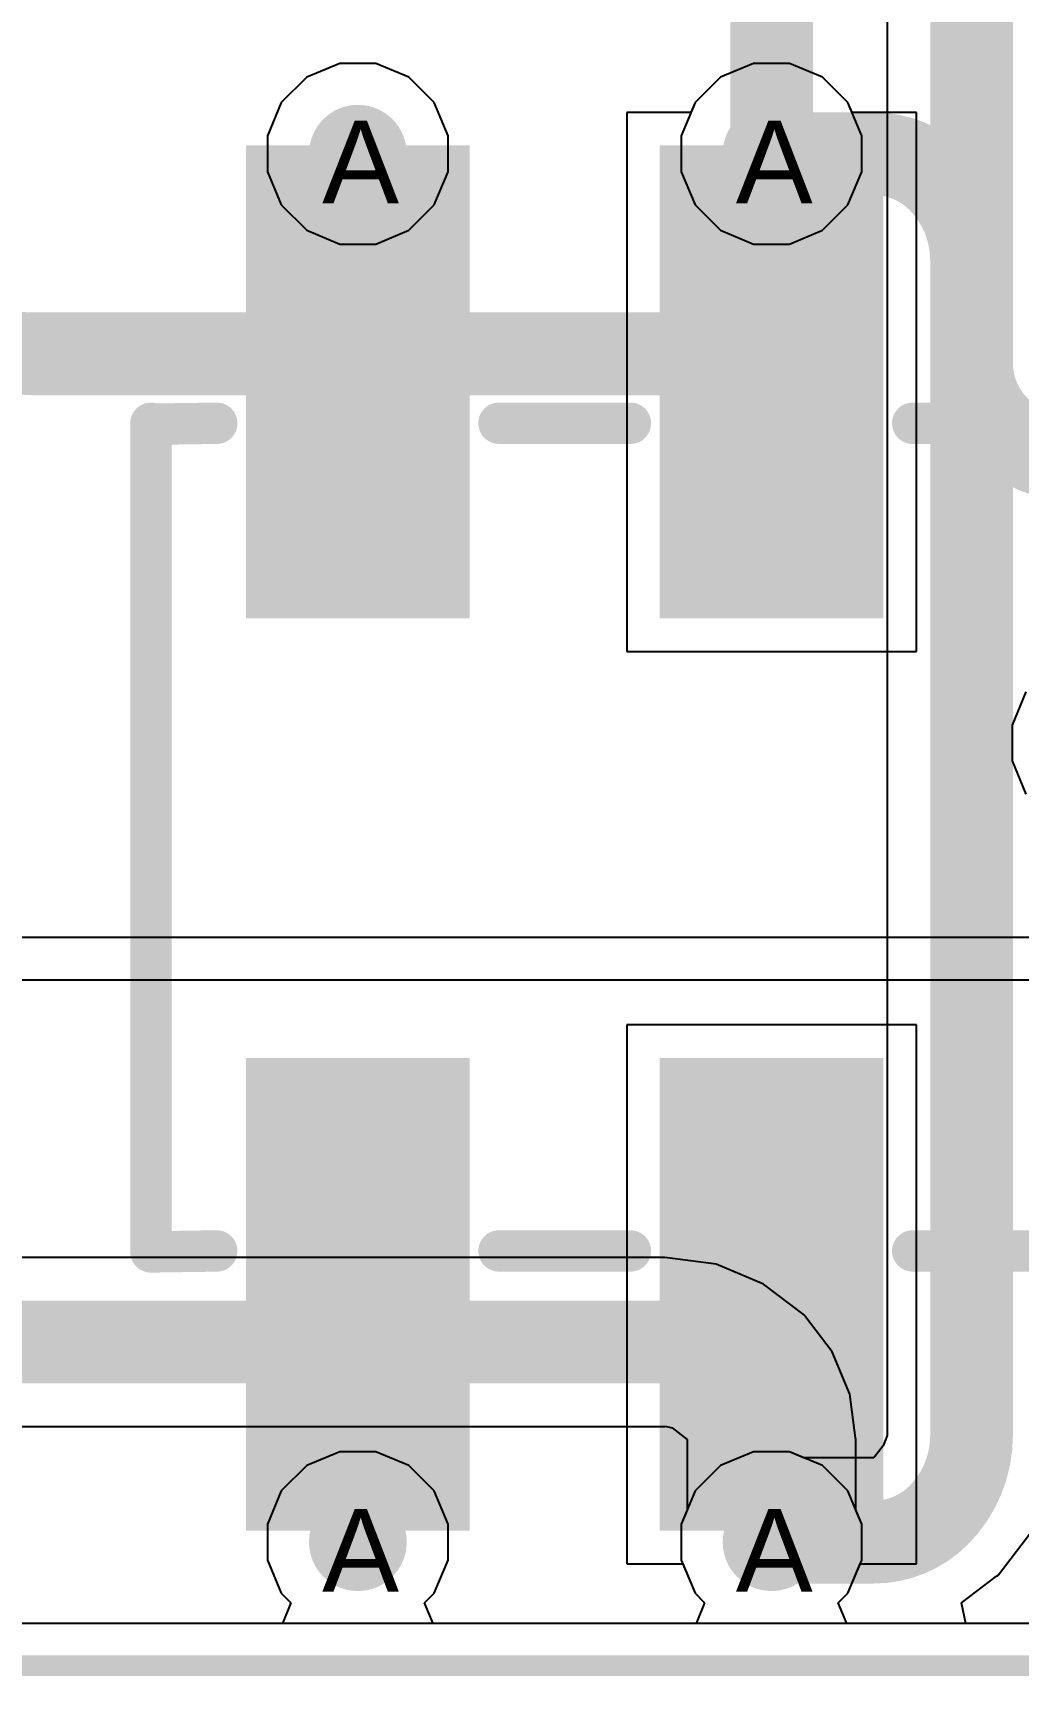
# Model space of a CAD drawing. Header units: inches. Extents: x 0 to 5271, y 0 to 5417.
# Drawn here: x 68.59 to 74.64, y -0.06 to 10.02 of the extents above; entities that cross this region are included whole.
import ezdxf

# ---------------------------------------------------------------- set-up
doc = ezdxf.new("R2010")
doc.units = ezdxf.units.IN
for name, color, linetype in [('Board_Outline', 216, 'Continuous'), ('Bottom Layer', 5, 'Continuous'), ('Drill Drawing', 1, 'Continuous'), ('L2_GND1', 16, 'Continuous'), ('L3_SIG1', 76, 'Continuous'), ('L4_PWR', 90, 'Continuous'), ('L5_GND2', 156, 'Continuous'), ('L6_SIG2', 130, 'Continuous'), ('L7_GND3', 216, 'Continuous'), ('Top Layer', 1, 'Continuous'), ('Top Overlay', 2, 'Continuous'), ('Top Paste', 8, 'Continuous'), ('Top Solder', 216, 'Continuous'), ('Via Holes', 16, 'Continuous')]:
    doc.layers.add(name, color=color, linetype=linetype)
doc.styles.add('Arial', font='', dxfattribs={"height": 0.2})
doc.styles.get('Arial').set_extended_font_data('Arial')

# ---------------------------------------------------------------- blocks, each defined once
blk = doc.blocks.new('PZ254_2_10_S_169')
at = {"layer": 'Top Layer'}
for points in [[(8.255, 4.2), (9.525, 4.2), (9.525, 1.4), (8.255, 1.4)], [(10.795, 4.2), (12.065, 4.2), (12.065, 1.4), (10.795, 1.4)], [(8.255, -1.4), (9.525, -1.4), (9.525, -4.2), (8.255, -4.2)], [(10.795, -1.4), (12.065, -1.4), (12.065, -4.2), (10.795, -4.2)]]:
    blk.add_hatch(color=1, dxfattribs=at).paths.add_polyline_path(points)
at = {"layer": 'Top Paste'}
for points in [[(8.255, 4.2), (9.525, 4.2), (9.525, 1.4), (8.255, 1.4)], [(10.795, 4.2), (12.065, 4.2), (12.065, 1.4), (10.795, 1.4)], [(8.255, -1.4), (9.525, -1.4), (9.525, -4.2), (8.255, -4.2)], [(10.795, -1.4), (12.065, -1.4), (12.065, -4.2), (10.795, -4.2)]]:
    blk.add_hatch(color=8, dxfattribs=at).paths.add_polyline_path(points)
at = {"layer": 'Top Solder'}
for points in [[(8.204, 4.251), (9.576, 4.251), (9.576, 1.349), (8.204, 1.349)], [(10.744, 4.251), (12.116, 4.251), (12.116, 1.349), (10.744, 1.349)], [(8.204, -1.349), (9.576, -1.349), (9.576, -4.251), (8.204, -4.251)], [(10.744, -1.349), (12.116, -1.349), (12.116, -4.251), (10.744, -4.251)]]:
    blk.add_hatch(color=216, dxfattribs=at).paths.add_polyline_path(points)
at = {"layer": 'Top Overlay'}
for points in [[(8.024, 2.534, 0.254, 0.254, 0), (7.216, 2.534, 0.254, 0.254, 0)], [(10.564, 2.534, 0.254, 0.254, 0), (9.756, 2.534, 0.254, 0.254, 0)], [(12.7, 2.54, 0.254, 0.254, 0), (12.296, 2.534, 0.254, 0.254, 0)], [(12.7, 2.534, 0.254, 0.254, 0), (12.7, -2.546, 0.254, 0.254, 0)], [(8.024, -2.546, 0.254, 0.254, 0), (7.216, -2.546, 0.254, 0.254, 0)], [(10.564, -2.546, 0.254, 0.254, 0), (9.756, -2.546, 0.254, 0.254, 0)], [(12.7, -2.54, 0.254, 0.254, 0), (12.296, -2.546, 0.254, 0.254, 0)]]:
    blk.add_lwpolyline(points, format="xyseb", dxfattribs=at)
for points in [[(7.96, 2.534, 0.127, 0.127, 1), (8.087, 2.534, 0.127, 0.127, 1)], [(9.693, 2.534, 0.127, 0.127, 1), (9.82, 2.534, 0.127, 0.127, 1)], [(10.5, 2.534, 0.127, 0.127, 1), (10.627, 2.534, 0.127, 0.127, 1)], [(12.233, 2.534, 0.127, 0.127, 1), (12.36, 2.534, 0.127, 0.127, 1)], [(12.637, 2.54, 0.127, 0.127, 1), (12.764, 2.54, 0.127, 0.127, 1)], [(12.637, 2.534, 0.127, 0.127, 1), (12.764, 2.534, 0.127, 0.127, 1)], [(7.96, -2.546, 0.127, 0.127, 1), (8.087, -2.546, 0.127, 0.127, 1)], [(9.693, -2.546, 0.127, 0.127, 1), (9.82, -2.546, 0.127, 0.127, 1)], [(10.5, -2.546, 0.127, 0.127, 1), (10.627, -2.546, 0.127, 0.127, 1)], [(12.233, -2.546, 0.127, 0.127, 1), (12.36, -2.546, 0.127, 0.127, 1)], [(12.637, -2.54, 0.127, 0.127, 1), (12.764, -2.54, 0.127, 0.127, 1)], [(12.637, -2.546, 0.127, 0.127, 1), (12.764, -2.546, 0.127, 0.127, 1)]]:
    blk.add_lwpolyline(points, format="xyseb", close=True, dxfattribs=at)

msp = doc.modelspace()

# ---------------------------------------------------------------- hatches: boundary and pattern name
at = {"layer": 'Bottom Layer'}
h = msp.add_hatch(color=5, dxfattribs=at)
edge = h.paths.add_edge_path()
edge.add_arc((70.587, 9.28), 0.3, 0, 360)
h = msp.add_hatch(color=5, dxfattribs=at)
edge = h.paths.add_edge_path()
edge.add_arc((73.127, 9.28), 0.3, 0, 360)
h = msp.add_hatch(color=5, dxfattribs=at)
edge = h.paths.add_edge_path()
edge.add_arc((70.587, 0.759), 0.3, 0, 360)
h = msp.add_hatch(color=5, dxfattribs=at)
edge = h.paths.add_edge_path()
edge.add_arc((73.127, 0.759), 0.3, 0, 360)
at = {"layer": 'L2_GND1'}
h = msp.add_hatch(color=16, dxfattribs=at)
edge = h.paths.add_edge_path()
edge.add_arc((70.587, 9.28), 0.3, 0, 360)
h = msp.add_hatch(color=16, dxfattribs=at)
edge = h.paths.add_edge_path()
edge.add_arc((73.127, 9.28), 0.3, 0, 360)
h = msp.add_hatch(color=16, dxfattribs=at)
edge = h.paths.add_edge_path()
edge.add_arc((70.587, 0.759), 0.3, 0, 360)
h = msp.add_hatch(color=16, dxfattribs=at)
edge = h.paths.add_edge_path()
edge.add_arc((73.127, 0.759), 0.3, 0, 360)
at = {"layer": 'L3_SIG1'}
h = msp.add_hatch(color=76, dxfattribs=at)
edge = h.paths.add_edge_path()
edge.add_arc((70.587, 9.28), 0.3, 0, 360)
h = msp.add_hatch(color=76, dxfattribs=at)
edge = h.paths.add_edge_path()
edge.add_arc((73.127, 9.28), 0.3, 0, 360)
h = msp.add_hatch(color=76, dxfattribs=at)
edge = h.paths.add_edge_path()
edge.add_arc((70.587, 0.759), 0.3, 0, 360)
h = msp.add_hatch(color=76, dxfattribs=at)
edge = h.paths.add_edge_path()
edge.add_arc((73.127, 0.759), 0.3, 0, 360)
at = {"layer": 'L4_PWR'}
h = msp.add_hatch(color=90, dxfattribs=at)
edge = h.paths.add_edge_path()
edge.add_arc((70.587, 9.28), 0.3, 0, 360)
h = msp.add_hatch(color=90, dxfattribs=at)
edge = h.paths.add_edge_path()
edge.add_arc((73.127, 9.28), 0.3, 0, 360)
h = msp.add_hatch(color=90, dxfattribs=at)
edge = h.paths.add_edge_path()
edge.add_arc((70.587, 0.759), 0.3, 0, 360)
h = msp.add_hatch(color=90, dxfattribs=at)
edge = h.paths.add_edge_path()
edge.add_arc((73.127, 0.759), 0.3, 0, 360)
at = {"layer": 'L5_GND2'}
h = msp.add_hatch(color=156, dxfattribs=at)
edge = h.paths.add_edge_path()
edge.add_arc((70.587, 9.28), 0.3, 0, 360)
h = msp.add_hatch(color=156, dxfattribs=at)
edge = h.paths.add_edge_path()
edge.add_arc((73.127, 9.28), 0.3, 0, 360)
h = msp.add_hatch(color=156, dxfattribs=at)
edge = h.paths.add_edge_path()
edge.add_arc((70.587, 0.759), 0.3, 0, 360)
h = msp.add_hatch(color=156, dxfattribs=at)
edge = h.paths.add_edge_path()
edge.add_arc((73.127, 0.759), 0.3, 0, 360)
at = {"layer": 'L6_SIG2'}
h = msp.add_hatch(color=130, dxfattribs=at)
edge = h.paths.add_edge_path()
edge.add_arc((70.587, 9.28), 0.3, 0, 360)
h = msp.add_hatch(color=130, dxfattribs=at)
edge = h.paths.add_edge_path()
edge.add_arc((73.127, 9.28), 0.3, 0, 360)
h = msp.add_hatch(color=130, dxfattribs=at)
edge = h.paths.add_edge_path()
edge.add_arc((70.587, 0.759), 0.3, 0, 360)
h = msp.add_hatch(color=130, dxfattribs=at)
edge = h.paths.add_edge_path()
edge.add_arc((73.127, 0.759), 0.3, 0, 360)
at = {"layer": 'L7_GND3'}
h = msp.add_hatch(color=216, dxfattribs=at)
edge = h.paths.add_edge_path()
edge.add_arc((70.587, 9.28), 0.3, 0, 360)
h = msp.add_hatch(color=216, dxfattribs=at)
edge = h.paths.add_edge_path()
edge.add_arc((73.127, 9.28), 0.3, 0, 360)
h = msp.add_hatch(color=216, dxfattribs=at)
edge = h.paths.add_edge_path()
edge.add_arc((70.587, 0.759), 0.3, 0, 360)
h = msp.add_hatch(color=216, dxfattribs=at)
edge = h.paths.add_edge_path()
edge.add_arc((73.127, 0.759), 0.3, 0, 360)
at = {"layer": 'Top Layer'}
h = msp.add_hatch(color=1, dxfattribs=at)
edge = h.paths.add_edge_path()
edge.add_arc((70.587, 9.28), 0.3, 0, 360)
h = msp.add_hatch(color=1, dxfattribs=at)
edge = h.paths.add_edge_path()
edge.add_arc((73.127, 9.28), 0.3, 0, 360)
h = msp.add_hatch(color=1, dxfattribs=at)
edge = h.paths.add_edge_path()
edge.add_arc((70.587, 0.759), 0.3, 0, 360)
h = msp.add_hatch(color=1, dxfattribs=at)
edge = h.paths.add_edge_path()
edge.add_arc((73.127, 0.759), 0.3, 0, 360)
at = {"layer": 'Via Holes'}
h = msp.add_hatch(color=7, dxfattribs=at)
edge = h.paths.add_edge_path()
edge.add_arc((70.587, 9.28), 0.15, 0, 360)
h = msp.add_hatch(color=7, dxfattribs=at)
edge = h.paths.add_edge_path()
edge.add_arc((73.127, 9.28), 0.15, 0, 360)
h = msp.add_hatch(color=7, dxfattribs=at)
edge = h.paths.add_edge_path()
edge.add_arc((70.587, 0.759), 0.15, 0, 360)
h = msp.add_hatch(color=7, dxfattribs=at)
edge = h.paths.add_edge_path()
edge.add_arc((73.127, 0.759), 0.15, 0, 360)

# ---------------------------------------------------------------- linework, layer by layer
at = {"layer": 'Board_Outline'}
msp.add_lwpolyline([(0, 0, 0.127, 0.127, 0), (150, 0, 0.127, 0.127, 0)], format="xyseb", dxfattribs=at)
at = {"layer": 'Bottom Layer'}
for p, q in [((73.837, 10.778), (73.837, 1.414)), ((73.016, 9.834), (72.813, 9.75)), ((73.237, 9.834), (73.016, 9.834)), ((73.44, 9.75), (73.237, 9.834)), ((72.813, 9.75), (72.657, 9.594)), ((73.596, 9.594), (73.44, 9.75)), ((72.657, 9.594), (72.573, 9.39)), ((73.681, 9.39), (73.596, 9.594)), ((72.573, 9.39), (72.573, 9.17)), ((73.681, 9.17), (73.681, 9.39)), ((72.573, 9.17), (72.657, 8.966)), ((73.596, 8.966), (73.681, 9.17)), ((72.657, 8.966), (72.813, 8.81)), ((73.44, 8.81), (73.596, 8.966)), ((72.813, 8.81), (73.016, 8.726)), ((73.237, 8.726), (73.44, 8.81)), ((73.016, 8.726), (73.237, 8.726)), ((73.837, 1.414), (73.813, 1.349)), ((73.837, 1.414), (73.837, 1.414)), ((73.837, 1.414), (73.837, 1.414)), ((73.837, 1.414), (73.837, 1.414)), ((73.016, 1.313), (72.813, 1.229)), ((73.237, 1.313), (73.016, 1.313)), ((73.324, 1.277), (73.237, 1.313)), ((73.813, 1.349), (73.755, 1.277)), ((72.813, 1.229), (72.657, 1.073)), ((73.755, 1.277), (73.324, 1.277)), ((72.657, 1.073), (72.573, 0.869)), ((72.573, 0.869), (72.573, 0.649)), ((74.518, 0.557), (74.711, 0.808)), ((72.573, 0.649), (72.657, 0.445)), ((74.294, 0.386), (74.509, 0.551)), ((74.509, 0.551), (74.518, 0.557)), ((74.518, 0.557), (74.518, 0.557)), ((72.657, 0.445), (72.716, 0.386)), ((72.716, 0.386), (72.664, 0.259)), ((74.319, 0.259), (74.294, 0.386)), ((74.294, 0.386), (74.294, 0.386)), ((72.664, 0.259), (0.259, 0.259)), ((75.204, 0.259), (74.319, 0.259))]:
    msp.add_line(p, q, dxfattribs=at)
for points in [[(74.355, 1.414, 0.508, 0.508, 0), (74.355, 10.903, 0.508, 0.508, 0)], [(74.355, 1.414, 0.508, 0.508, -0.198912), (74.152, 0.923, 0.508, 0.508, 0)], [(74.152, 0.923, 0.508, 0.508, -0.198912), (73.755, 0.759, 0.508, 0.508, 0)], [(74.152, 0.923, 0.508, 0.508, -0.198912), (73.755, 0.759, 0.508, 0.508, 0)], [(74.152, 0.923, 0.508, 0.508, -0.198912), (73.755, 0.759, 0.508, 0.508, 0)], [(74.152, 0.923, 0.508, 0.508, -0.198912), (73.755, 0.759, 0.508, 0.508, 0)], [(73.127, 0.759, 0.508, 0.508, 0), (73.755, 0.759, 0.508, 0.508, 0)]]:
    msp.add_lwpolyline(points, format="xyseb", dxfattribs=at)
for points in [[(74.228, 1.414, 0.254, 0.254, 1), (74.482, 1.414, 0.254, 0.254, 1)], [(74.228, 1.414, 0.254, 0.254, 1), (74.482, 1.414, 0.254, 0.254, 1)], [(74.025, 0.923, 0.254, 0.254, 1), (74.279, 0.923, 0.254, 0.254, 1)], [(74.025, 0.923, 0.254, 0.254, 1), (74.279, 0.923, 0.254, 0.254, 1)], [(74.025, 0.923, 0.254, 0.254, 1), (74.279, 0.923, 0.254, 0.254, 1)], [(74.025, 0.923, 0.254, 0.254, 1), (74.279, 0.923, 0.254, 0.254, 1)], [(74.025, 0.923, 0.254, 0.254, 1), (74.279, 0.923, 0.254, 0.254, 1)], [(73, 0.759, 0.254, 0.254, 1), (73.254, 0.759, 0.254, 0.254, 1)], [(73.628, 0.759, 0.254, 0.254, 1), (73.882, 0.759, 0.254, 0.254, 1)], [(73.628, 0.759, 0.254, 0.254, 1), (73.882, 0.759, 0.254, 0.254, 1)], [(73.628, 0.759, 0.254, 0.254, 1), (73.882, 0.759, 0.254, 0.254, 1)], [(73.628, 0.759, 0.254, 0.254, 1), (73.882, 0.759, 0.254, 0.254, 1)], [(73.628, 0.759, 0.254, 0.254, 1), (73.882, 0.759, 0.254, 0.254, 1)]]:
    msp.add_lwpolyline(points, format="xyseb", close=True, dxfattribs=at)
at = {"layer": 'L2_GND1'}
for p, q in [((73.016, 9.834), (72.813, 9.75)), ((73.237, 9.834), (73.016, 9.834)), ((73.44, 9.75), (73.237, 9.834)), ((72.813, 9.75), (72.657, 9.594)), ((73.596, 9.594), (73.44, 9.75)), ((72.657, 9.594), (72.573, 9.39)), ((73.681, 9.39), (73.596, 9.594)), ((72.573, 9.39), (72.573, 9.17)), ((73.681, 9.17), (73.681, 9.39)), ((72.573, 9.17), (72.657, 8.966)), ((73.596, 8.966), (73.681, 9.17)), ((72.657, 8.966), (72.813, 8.81)), ((73.44, 8.81), (73.596, 8.966)), ((72.813, 8.81), (73.016, 8.726)), ((73.237, 8.726), (73.44, 8.81)), ((73.016, 8.726), (73.237, 8.726)), ((73.016, 1.313), (72.813, 1.229)), ((73.237, 1.313), (73.016, 1.313)), ((73.44, 1.229), (73.237, 1.313)), ((72.813, 1.229), (72.657, 1.073)), ((73.596, 1.073), (73.44, 1.229)), ((72.657, 1.073), (72.573, 0.869)), ((73.681, 0.869), (73.596, 1.073)), ((72.573, 0.869), (72.573, 0.649)), ((73.681, 0.649), (73.681, 0.869)), ((72.573, 0.649), (72.657, 0.445)), ((73.596, 0.445), (73.681, 0.649)), ((72.657, 0.445), (72.716, 0.386)), ((73.537, 0.386), (73.596, 0.445)), ((72.716, 0.386), (72.664, 0.259)), ((73.59, 0.259), (73.537, 0.386)), ((72.664, 0.259), (9.251, 0.259)), ((75.204, 0.259), (73.59, 0.259))]:
    msp.add_line(p, q, dxfattribs=at)
at = {"layer": 'L3_SIG1'}
for p, q in [((73.016, 9.834), (72.813, 9.75)), ((73.237, 9.834), (73.016, 9.834)), ((73.44, 9.75), (73.237, 9.834)), ((72.813, 9.75), (72.657, 9.594)), ((73.596, 9.594), (73.44, 9.75)), ((72.657, 9.594), (72.573, 9.39)), ((73.681, 9.39), (73.596, 9.594)), ((72.573, 9.39), (72.573, 9.17)), ((73.681, 9.17), (73.681, 9.39)), ((72.573, 9.17), (72.657, 8.966)), ((73.596, 8.966), (73.681, 9.17)), ((72.657, 8.966), (72.813, 8.81)), ((73.44, 8.81), (73.596, 8.966)), ((72.813, 8.81), (73.016, 8.726)), ((73.237, 8.726), (73.44, 8.81)), ((73.016, 8.726), (73.237, 8.726)), ((73.016, 1.313), (72.813, 1.229)), ((73.237, 1.313), (73.016, 1.313)), ((73.44, 1.229), (73.237, 1.313)), ((72.813, 1.229), (72.657, 1.073)), ((73.596, 1.073), (73.44, 1.229)), ((72.657, 1.073), (72.573, 0.869)), ((73.681, 0.869), (73.596, 1.073)), ((72.573, 0.869), (72.573, 0.649)), ((73.681, 0.649), (73.681, 0.869)), ((72.573, 0.649), (72.657, 0.445)), ((73.596, 0.445), (73.681, 0.649)), ((72.657, 0.445), (72.716, 0.386)), ((73.537, 0.386), (73.596, 0.445)), ((72.716, 0.386), (72.664, 0.259)), ((73.59, 0.259), (73.537, 0.386)), ((72.664, 0.259), (0.259, 0.259)), ((75.204, 0.259), (73.59, 0.259))]:
    msp.add_line(p, q, dxfattribs=at)
at = {"layer": 'L4_PWR'}
for p, q in [((70.476, 9.834), (70.273, 9.75)), ((70.697, 9.834), (70.476, 9.834)), ((70.9, 9.75), (70.697, 9.834)), ((70.273, 9.75), (70.117, 9.594)), ((71.056, 9.594), (70.9, 9.75)), ((70.117, 9.594), (70.033, 9.39)), ((71.141, 9.39), (71.056, 9.594)), ((70.033, 9.39), (70.033, 9.17)), ((71.141, 9.17), (71.141, 9.39)), ((70.033, 9.17), (70.117, 8.966)), ((71.056, 8.966), (71.141, 9.17)), ((70.117, 8.966), (70.273, 8.81)), ((70.9, 8.81), (71.056, 8.966)), ((70.273, 8.81), (70.476, 8.726)), ((70.697, 8.726), (70.9, 8.81)), ((70.476, 8.726), (70.697, 8.726)), ((74.689, 5.978), (74.605, 5.774)), ((74.605, 5.774), (74.605, 5.554)), ((74.605, 5.554), (74.689, 5.35)), ((75.044, 4.47), (8.948, 4.47)), ((8.948, 4.211), (75.044, 4.211)), ((70.476, 1.313), (70.273, 1.229)), ((70.697, 1.313), (70.476, 1.313)), ((70.9, 1.229), (70.697, 1.313)), ((70.273, 1.229), (70.117, 1.073)), ((71.056, 1.073), (70.9, 1.229)), ((70.117, 1.073), (70.033, 0.869)), ((71.141, 0.869), (71.056, 1.073)), ((70.033, 0.869), (70.033, 0.649)), ((71.141, 0.649), (71.141, 0.869)), ((70.033, 0.649), (70.117, 0.445)), ((71.056, 0.445), (71.141, 0.649)), ((70.117, 0.445), (70.176, 0.386)), ((70.997, 0.386), (71.056, 0.445)), ((70.176, 0.386), (70.124, 0.259)), ((71.05, 0.259), (70.997, 0.386)), ((70.124, 0.259), (0.259, 0.259)), ((75.204, 0.259), (71.05, 0.259))]:
    msp.add_line(p, q, dxfattribs=at)
for points in [[(73.127, 9.28, 0.508, 0.508, 0), (73.127, 11.481, 0.508, 0.508, 0)], [(73.127, 9.28, 0.508, 0.508, 0), (73.755, 9.28, 0.508, 0.508, 0)], [(73.127, 8.651, 0.508, 0.508, 0), (73.127, 9.28, 0.508, 0.508, 0)], [(73.755, 9.28, 0.508, 0.508, -0.198912), (74.152, 9.116, 0.508, 0.508, 0)], [(74.152, 9.116, 0.508, 0.508, -0.198912), (74.355, 8.625, 0.508, 0.508, 0)], [(73.127, 8.651, 0.508, 0.508, -0.198912), (72.963, 8.255, 0.508, 0.508, 0)], [(74.355, 7.996, 0.508, 0.508, 0), (74.355, 8.625, 0.508, 0.508, 0)], [(68.584, 8.052, 0.508, 0.508, -0.198912), (67.97, 8.306, 0.508, 0.508, 0)], [(72.963, 8.255, 0.508, 0.508, -0.198912), (72.472, 8.052, 0.508, 0.508, 0)], [(68.584, 8.052, 0.508, 0.508, 0), (72.472, 8.052, 0.508, 0.508, 0)], [(74.519, 7.6, 0.508, 0.508, -0.198912), (74.355, 7.996, 0.508, 0.508, 0)], [(75.01, 7.397, 0.508, 0.508, -0.198912), (74.519, 7.6, 0.508, 0.508, 0)]]:
    msp.add_lwpolyline(points, format="xyseb", dxfattribs=at)
for points in [[(73, 9.28, 0.254, 0.254, 1), (73.254, 9.28, 0.254, 0.254, 1)], [(73, 9.28, 0.254, 0.254, 1), (73.254, 9.28, 0.254, 0.254, 1)], [(73, 9.28, 0.254, 0.254, 1), (73.254, 9.28, 0.254, 0.254, 1)], [(73.628, 9.28, 0.254, 0.254, 1), (73.882, 9.28, 0.254, 0.254, 1)], [(73.628, 9.28, 0.254, 0.254, 1), (73.882, 9.28, 0.254, 0.254, 1)], [(74.025, 9.116, 0.254, 0.254, 1), (74.279, 9.116, 0.254, 0.254, 1)], [(74.025, 9.116, 0.254, 0.254, 1), (74.279, 9.116, 0.254, 0.254, 1)], [(73, 8.651, 0.254, 0.254, 1), (73.254, 8.651, 0.254, 0.254, 1)], [(73, 8.651, 0.254, 0.254, 1), (73.254, 8.651, 0.254, 0.254, 1)], [(74.228, 8.625, 0.254, 0.254, 1), (74.482, 8.625, 0.254, 0.254, 1)], [(74.228, 8.625, 0.254, 0.254, 1), (74.482, 8.625, 0.254, 0.254, 1)], [(72.836, 8.255, 0.254, 0.254, 1), (73.09, 8.255, 0.254, 0.254, 1)], [(72.836, 8.255, 0.254, 0.254, 1), (73.09, 8.255, 0.254, 0.254, 1)], [(68.457, 8.052, 0.254, 0.254, 1), (68.711, 8.052, 0.254, 0.254, 1)], [(68.457, 8.052, 0.254, 0.254, 1), (68.711, 8.052, 0.254, 0.254, 1)], [(72.345, 8.052, 0.254, 0.254, 1), (72.599, 8.052, 0.254, 0.254, 1)], [(72.345, 8.052, 0.254, 0.254, 1), (72.599, 8.052, 0.254, 0.254, 1)], [(74.228, 7.996, 0.254, 0.254, 1), (74.482, 7.996, 0.254, 0.254, 1)], [(74.228, 7.996, 0.254, 0.254, 1), (74.482, 7.996, 0.254, 0.254, 1)], [(74.392, 7.6, 0.254, 0.254, 1), (74.646, 7.6, 0.254, 0.254, 1)], [(74.392, 7.6, 0.254, 0.254, 1), (74.646, 7.6, 0.254, 0.254, 1)]]:
    msp.add_lwpolyline(points, format="xyseb", close=True, dxfattribs=at)
at = {"layer": 'L5_GND2'}
for p, q in [((73.016, 9.834), (72.813, 9.75)), ((73.237, 9.834), (73.016, 9.834)), ((73.44, 9.75), (73.237, 9.834)), ((72.813, 9.75), (72.657, 9.594)), ((73.596, 9.594), (73.44, 9.75)), ((72.657, 9.594), (72.573, 9.39)), ((73.681, 9.39), (73.596, 9.594)), ((72.573, 9.39), (72.573, 9.17)), ((73.681, 9.17), (73.681, 9.39)), ((72.573, 9.17), (72.657, 8.966)), ((73.596, 8.966), (73.681, 9.17)), ((72.657, 8.966), (72.813, 8.81)), ((73.44, 8.81), (73.596, 8.966)), ((72.813, 8.81), (73.016, 8.726)), ((73.237, 8.726), (73.44, 8.81)), ((73.016, 8.726), (73.237, 8.726)), ((73.016, 1.313), (72.813, 1.229)), ((73.237, 1.313), (73.016, 1.313)), ((73.44, 1.229), (73.237, 1.313)), ((72.813, 1.229), (72.657, 1.073)), ((73.596, 1.073), (73.44, 1.229)), ((72.657, 1.073), (72.573, 0.869)), ((73.681, 0.869), (73.596, 1.073)), ((72.573, 0.869), (72.573, 0.649)), ((73.681, 0.649), (73.681, 0.869)), ((72.573, 0.649), (72.657, 0.445)), ((73.596, 0.445), (73.681, 0.649)), ((72.657, 0.445), (72.716, 0.386)), ((73.537, 0.386), (73.596, 0.445)), ((72.716, 0.386), (72.664, 0.259)), ((73.59, 0.259), (73.537, 0.386)), ((72.664, 0.259), (0.259, 0.259)), ((75.204, 0.259), (73.59, 0.259))]:
    msp.add_line(p, q, dxfattribs=at)
at = {"layer": 'L6_SIG2'}
for p, q in [((73.016, 9.834), (72.813, 9.75)), ((73.237, 9.834), (73.016, 9.834)), ((73.44, 9.75), (73.237, 9.834)), ((72.813, 9.75), (72.657, 9.594)), ((73.596, 9.594), (73.44, 9.75)), ((72.657, 9.594), (72.573, 9.39)), ((73.681, 9.39), (73.596, 9.594)), ((72.573, 9.39), (72.573, 9.17)), ((73.681, 9.17), (73.681, 9.39)), ((72.573, 9.17), (72.657, 8.966)), ((73.596, 8.966), (73.681, 9.17)), ((72.657, 8.966), (72.813, 8.81)), ((73.44, 8.81), (73.596, 8.966)), ((72.813, 8.81), (73.016, 8.726)), ((73.237, 8.726), (73.44, 8.81)), ((73.016, 8.726), (73.237, 8.726)), ((72.472, 2.505), (8.898, 2.505)), ((72.786, 2.464), (72.472, 2.506)), ((72.472, 2.506), (72.472, 2.505)), ((73.078, 2.343), (72.786, 2.464)), ((73.329, 2.151), (73.078, 2.343)), ((73.329, 2.15), (73.329, 2.151)), ((73.335, 2.141), (73.329, 2.15)), ((73.499, 1.927), (73.335, 2.141)), ((73.607, 1.667), (73.499, 1.927)), ((73.642, 1.399), (73.607, 1.667)), ((8.898, 1.469), (72.472, 1.469)), ((72.472, 1.469), (72.473, 1.47)), ((72.473, 1.47), (72.516, 1.461)), ((72.516, 1.461), (72.609, 1.388)), ((72.609, 1.388), (72.609, 0.956)), ((73.645, 1.388), (73.642, 1.399)), ((73.645, 0.956), (73.645, 1.388)), ((72.609, 0.956), (72.573, 0.869)), ((73.681, 0.869), (73.645, 0.956)), ((72.573, 0.869), (72.573, 0.649)), ((73.681, 0.649), (73.681, 0.869)), ((72.573, 0.649), (72.657, 0.445)), ((73.596, 0.445), (73.681, 0.649)), ((72.657, 0.445), (72.716, 0.386)), ((73.537, 0.386), (73.596, 0.445)), ((72.716, 0.386), (72.664, 0.259)), ((73.59, 0.259), (73.537, 0.386)), ((72.664, 0.259), (0.259, 0.259)), ((75.204, 0.259), (73.59, 0.259))]:
    msp.add_line(p, q, dxfattribs=at)
for points in [[(8.898, 1.987, 0.508, 0.508, 0), (72.472, 1.987, 0.508, 0.508, 0)], [(72.472, 1.987, 0.508, 0.508, -0.198912), (72.963, 1.784, 0.508, 0.508, 0)], [(72.472, 1.987, 0.508, 0.508, -0.198912), (72.963, 1.784, 0.508, 0.508, 0)], [(72.472, 1.987, 0.508, 0.508, -0.198912), (72.963, 1.784, 0.508, 0.508, 0)], [(72.472, 1.987, 0.508, 0.508, -0.198912), (72.963, 1.784, 0.508, 0.508, 0)], [(72.963, 1.784, 0.508, 0.508, -0.198912), (73.127, 1.388, 0.508, 0.508, 0)], [(72.963, 1.784, 0.508, 0.508, -0.198912), (73.127, 1.388, 0.508, 0.508, 0)], [(72.963, 1.784, 0.508, 0.508, -0.198912), (73.127, 1.388, 0.508, 0.508, 0)], [(72.963, 1.784, 0.508, 0.508, -0.198912), (73.127, 1.388, 0.508, 0.508, 0)], [(73.127, 0.759, 0.508, 0.508, 0), (73.127, 1.388, 0.508, 0.508, 0)]]:
    msp.add_lwpolyline(points, format="xyseb", dxfattribs=at)
for points in [[(72.345, 1.987, 0.254, 0.254, 1), (72.599, 1.987, 0.254, 0.254, 1)], [(72.345, 1.987, 0.254, 0.254, 1), (72.599, 1.987, 0.254, 0.254, 1)], [(72.345, 1.987, 0.254, 0.254, 1), (72.599, 1.987, 0.254, 0.254, 1)], [(72.345, 1.987, 0.254, 0.254, 1), (72.599, 1.987, 0.254, 0.254, 1)], [(72.345, 1.987, 0.254, 0.254, 1), (72.599, 1.987, 0.254, 0.254, 1)], [(72.836, 1.784, 0.254, 0.254, 1), (73.09, 1.784, 0.254, 0.254, 1)], [(72.836, 1.784, 0.254, 0.254, 1), (73.09, 1.784, 0.254, 0.254, 1)], [(72.836, 1.784, 0.254, 0.254, 1), (73.09, 1.784, 0.254, 0.254, 1)], [(72.836, 1.784, 0.254, 0.254, 1), (73.09, 1.784, 0.254, 0.254, 1)], [(72.836, 1.784, 0.254, 0.254, 1), (73.09, 1.784, 0.254, 0.254, 1)], [(72.836, 1.784, 0.254, 0.254, 1), (73.09, 1.784, 0.254, 0.254, 1)], [(72.836, 1.784, 0.254, 0.254, 1), (73.09, 1.784, 0.254, 0.254, 1)], [(72.836, 1.784, 0.254, 0.254, 1), (73.09, 1.784, 0.254, 0.254, 1)], [(73, 1.388, 0.254, 0.254, 1), (73.254, 1.388, 0.254, 0.254, 1)], [(73, 1.388, 0.254, 0.254, 1), (73.254, 1.388, 0.254, 0.254, 1)], [(73, 1.388, 0.254, 0.254, 1), (73.254, 1.388, 0.254, 0.254, 1)], [(73, 1.388, 0.254, 0.254, 1), (73.254, 1.388, 0.254, 0.254, 1)], [(73, 1.388, 0.254, 0.254, 1), (73.254, 1.388, 0.254, 0.254, 1)], [(73, 0.759, 0.254, 0.254, 1), (73.254, 0.759, 0.254, 0.254, 1)]]:
    msp.add_lwpolyline(points, format="xyseb", close=True, dxfattribs=at)
at = {"layer": 'L7_GND3'}
for p, q in [((73.016, 9.834), (72.813, 9.75)), ((73.237, 9.834), (73.016, 9.834)), ((73.44, 9.75), (73.237, 9.834)), ((72.813, 9.75), (72.657, 9.594)), ((73.596, 9.594), (73.44, 9.75)), ((72.657, 9.594), (72.573, 9.39)), ((73.681, 9.39), (73.596, 9.594)), ((72.573, 9.39), (72.573, 9.17)), ((73.681, 9.17), (73.681, 9.39)), ((72.573, 9.17), (72.657, 8.966)), ((73.596, 8.966), (73.681, 9.17)), ((72.657, 8.966), (72.813, 8.81)), ((73.44, 8.81), (73.596, 8.966)), ((72.813, 8.81), (73.016, 8.726)), ((73.237, 8.726), (73.44, 8.81)), ((73.016, 8.726), (73.237, 8.726)), ((73.016, 1.313), (72.813, 1.229)), ((73.237, 1.313), (73.016, 1.313)), ((73.44, 1.229), (73.237, 1.313)), ((72.813, 1.229), (72.657, 1.073)), ((73.596, 1.073), (73.44, 1.229)), ((72.657, 1.073), (72.573, 0.869)), ((73.681, 0.869), (73.596, 1.073)), ((72.573, 0.869), (72.573, 0.649)), ((73.681, 0.649), (73.681, 0.869)), ((72.573, 0.649), (72.657, 0.445)), ((73.596, 0.445), (73.681, 0.649)), ((72.657, 0.445), (72.716, 0.386)), ((73.537, 0.386), (73.596, 0.445)), ((72.716, 0.386), (72.664, 0.259)), ((73.59, 0.259), (73.537, 0.386)), ((72.664, 0.259), (0.259, 0.259)), ((75.204, 0.259), (73.59, 0.259))]:
    msp.add_line(p, q, dxfattribs=at)
at = {"layer": 'Top Layer'}
for p, q in [((73.016, 9.834), (72.813, 9.75)), ((73.237, 9.834), (73.016, 9.834)), ((73.44, 9.75), (73.237, 9.834)), ((72.813, 9.75), (72.657, 9.594)), ((73.596, 9.594), (73.44, 9.75)), ((72.657, 9.594), (72.632, 9.534)), ((73.621, 9.534), (73.596, 9.594)), ((72.632, 9.534), (72.238, 9.534)), ((72.238, 9.534), (72.238, 6.226)), ((74.016, 9.534), (73.621, 9.534)), ((74.016, 6.226), (74.016, 9.534)), ((72.238, 6.226), (74.016, 6.226)), ((74.016, 3.934), (72.238, 3.934)), ((72.238, 3.934), (72.238, 0.626)), ((74.016, 0.626), (74.016, 3.934)), ((72.238, 0.626), (72.582, 0.626)), ((72.582, 0.626), (72.657, 0.445)), ((73.596, 0.445), (73.671, 0.626)), ((73.671, 0.626), (74.016, 0.626)), ((72.657, 0.445), (72.716, 0.386)), ((73.537, 0.386), (73.596, 0.445)), ((72.716, 0.386), (72.664, 0.259)), ((73.59, 0.259), (73.537, 0.386)), ((72.664, 0.259), (0.259, 0.259)), ((75.204, 0.259), (73.59, 0.259))]:
    msp.add_line(p, q, dxfattribs=at)
msp.add_lwpolyline([(73.127, 0.759, 0.508, 0.508, 0), (73.127, 2.28, 0.508, 0.508, 0)], format="xyseb", dxfattribs=at)
for points in [[(73, 2.28, 0.254, 0.254, 1), (73.254, 2.28, 0.254, 0.254, 1)], [(73, 0.759, 0.254, 0.254, 1), (73.254, 0.759, 0.254, 0.254, 1)]]:
    msp.add_lwpolyline(points, format="xyseb", close=True, dxfattribs=at)

# ---------------------------------------------------------------- block references
at = {"rotation": 180}
msp.add_blockref('PZ254_2_10_S_169', (82.017, 5.08), dxfattribs=at)

# ---------------------------------------------------------------- texts
at = {"layer": 'Drill Drawing', "style": 'Arial'}
for p in [(70.367, 8.975), (72.907, 8.975), (70.367, 0.454), (72.907, 0.454)]:
    msp.add_text('A', height=0.508, dxfattribs=at).set_placement(p)

doc.saveas('drawing.dxf')
